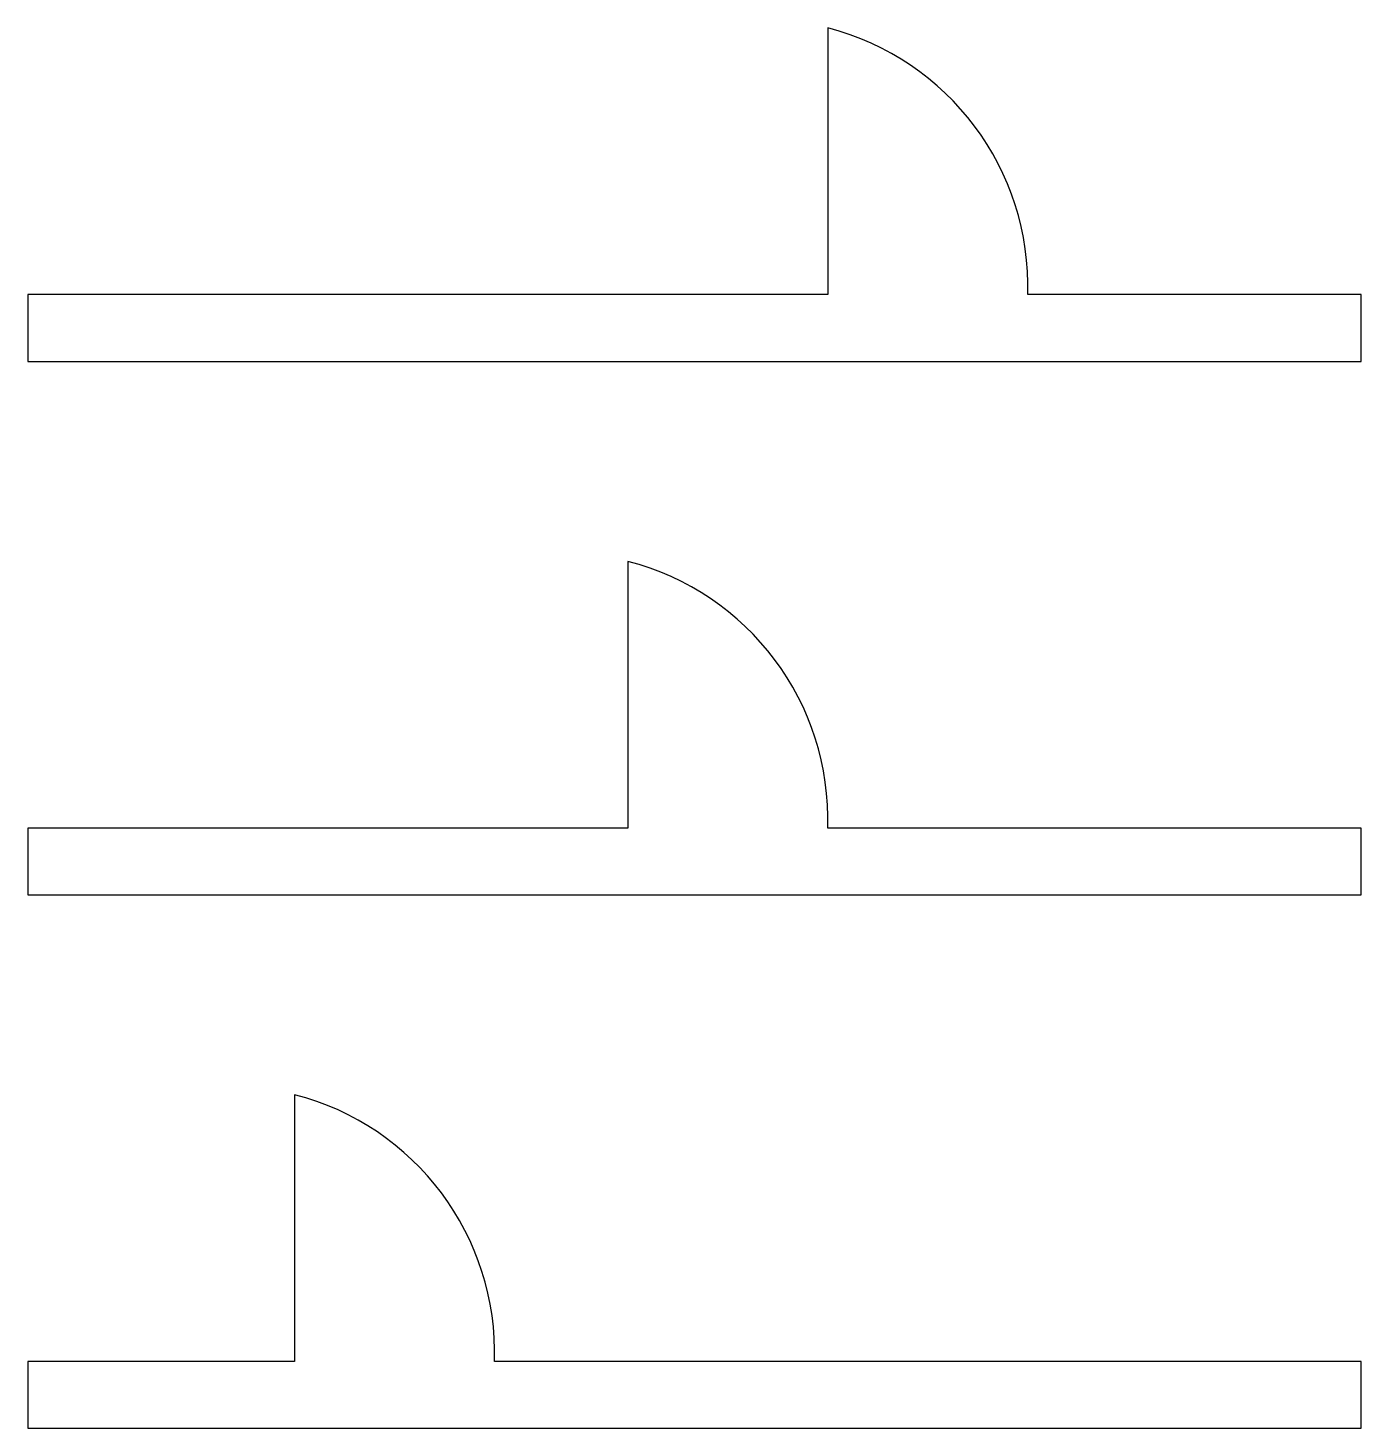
# Model space of a CAD drawing. Header units: millimetres. Extents: x 20 to 120, y 20 to 125.
import ezdxf

# ---------------------------------------------------------------- set-up
doc = ezdxf.new("R2010")
doc.units = ezdxf.units.MM

msp = doc.modelspace()

# ---------------------------------------------------------------- linework, layer by layer
for points in [[(80, 125), (80, 105), (20, 105), (20, 100), (120, 100), (120, 105), (95, 105, 0.351), (80, 125, -2.619421)], [(65, 85), (65, 65), (20, 65), (20, 60), (120, 60), (120, 65), (80, 65, 0.351), (65, 85, -2.619421)], [(40, 45), (40, 25), (20, 25), (20, 20), (120, 20), (120, 25), (55, 25, 0.351), (40, 45, -2.619421)]]:
    msp.add_lwpolyline(points, format="xyb")

doc.saveas('drawing.dxf')
